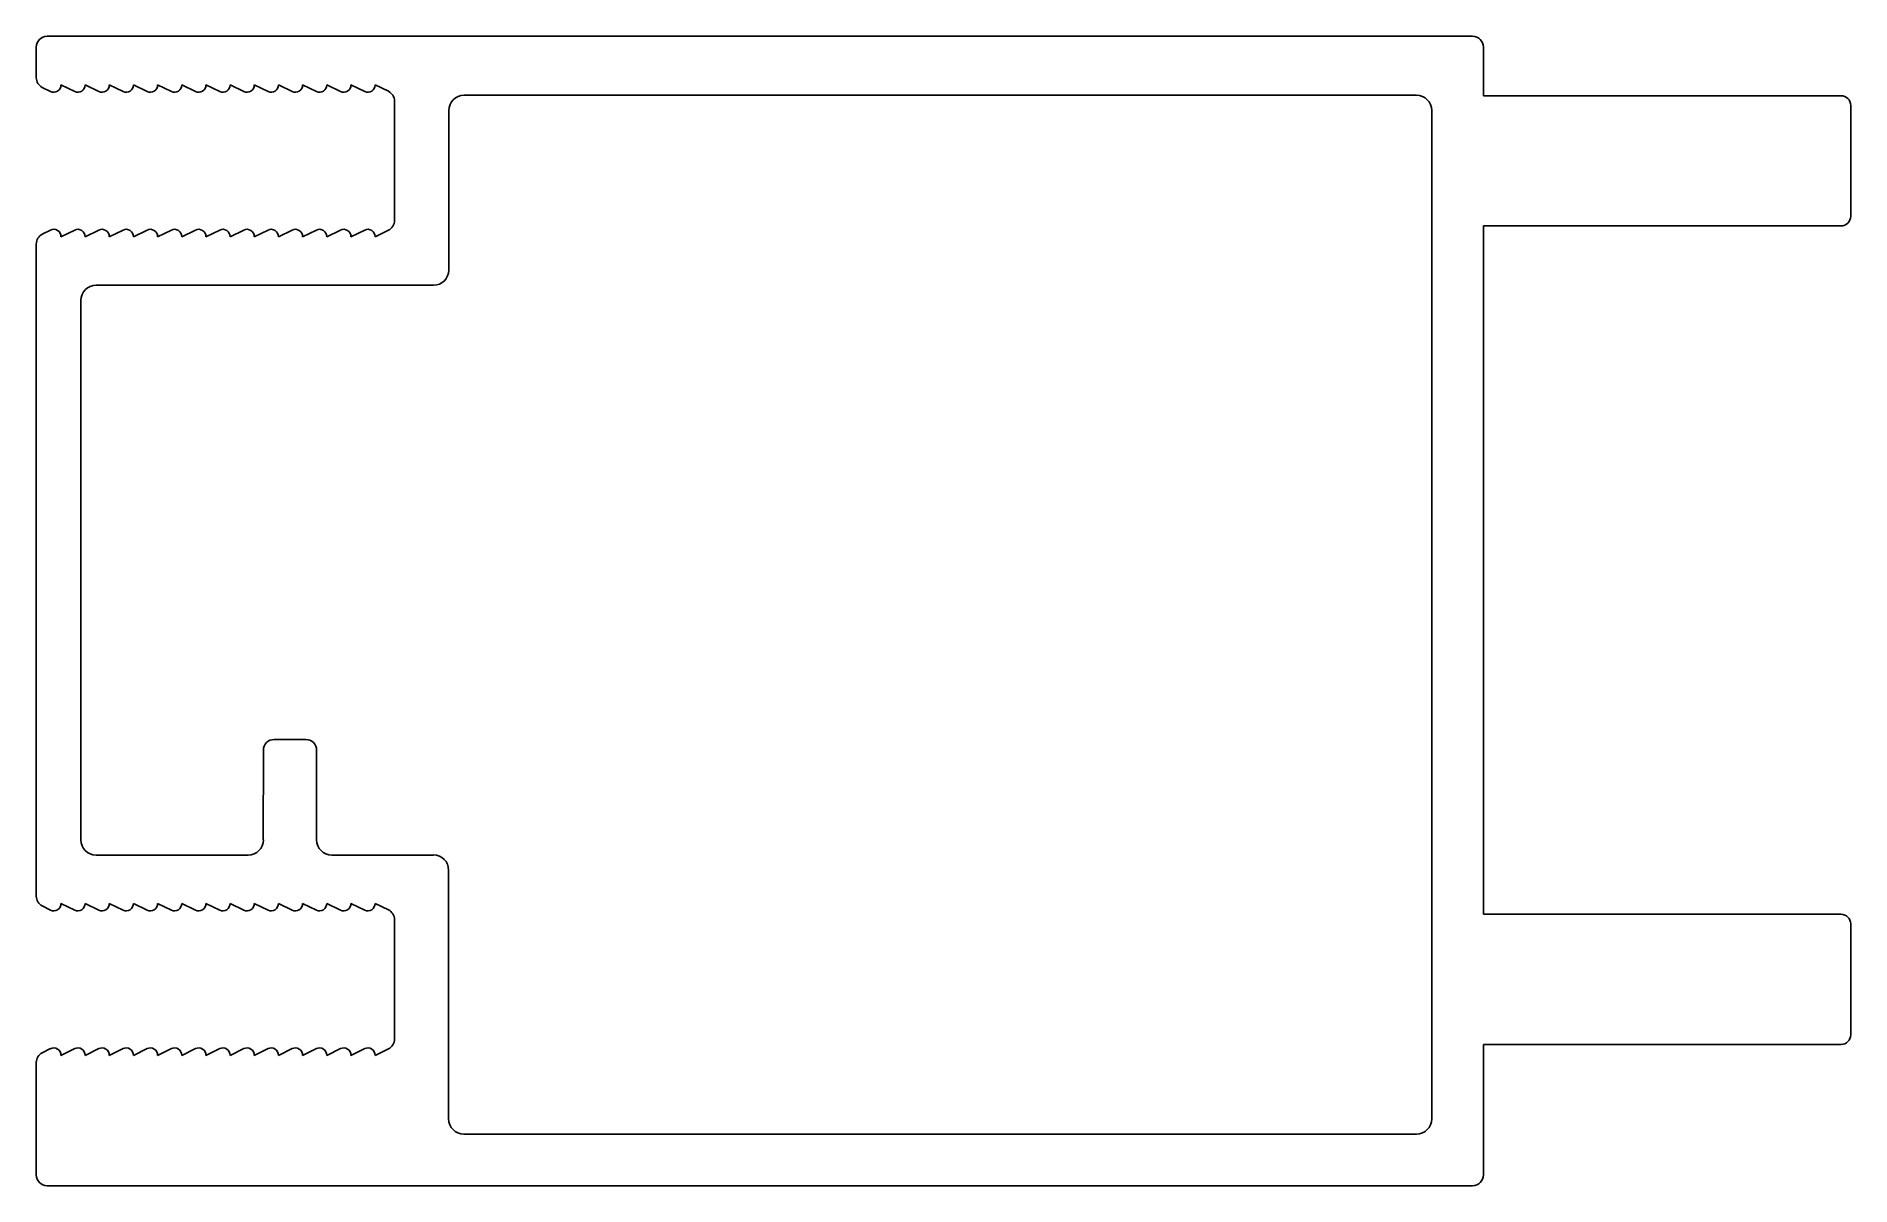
# Model space of a CAD drawing. Extents: x 1335.1 to 1385.2, y 1922.2 to 1954.
import ezdxf

# ---------------------------------------------------------------- set-up
doc = ezdxf.new("R2010")
doc.units = 0
doc.layers.get('0').update_dxf_attribs({"linetype": 'CONTINUOUS'})

msp = doc.modelspace()

# ---------------------------------------------------------------- linework, layer by layer
for p, q in [((1374.757, 1954.026), (1335.357, 1954.026)), ((1335.057, 1953.726), (1335.057, 1952.881)), ((1375.057, 1952.383), (1375.057, 1953.726)), ((1335.222, 1952.613), (1335.448, 1952.499)), ((1335.738, 1952.683), (1336.119, 1952.498)), ((1336.406, 1952.683), (1336.787, 1952.498)), ((1337.074, 1952.683), (1337.455, 1952.498)), ((1337.742, 1952.683), (1338.123, 1952.498)), ((1338.41, 1952.683), (1338.791, 1952.498)), ((1339.078, 1952.683), (1339.459, 1952.498)), ((1339.746, 1952.683), (1340.127, 1952.498)), ((1340.414, 1952.683), (1340.795, 1952.498)), ((1341.082, 1952.683), (1341.463, 1952.498)), ((1341.75, 1952.683), (1342.131, 1952.498)), ((1342.418, 1952.683), (1342.799, 1952.498)), ((1343.086, 1952.683), (1343.467, 1952.498)), ((1343.754, 1952.683), (1344.135, 1952.498)), ((1344.422, 1952.683), (1344.789, 1952.504)), ((1346.88, 1952.396), (1373.207, 1952.396)), ((1384.939, 1952.383), (1375.057, 1952.383)), ((1344.957, 1952.235), (1344.957, 1948.931)), ((1346.46, 1947.564), (1346.46, 1951.976)), ((1373.627, 1951.976), (1373.627, 1924.097)), ((1385.207, 1949.051), (1385.207, 1952.115)), ((1335.448, 1948.667), (1335.222, 1948.553)), ((1336.119, 1948.669), (1335.738, 1948.483)), ((1336.787, 1948.669), (1336.406, 1948.483)), ((1337.455, 1948.669), (1337.074, 1948.483)), ((1338.123, 1948.669), (1337.742, 1948.483)), ((1338.791, 1948.669), (1338.41, 1948.483)), ((1339.459, 1948.669), (1339.078, 1948.483)), ((1340.127, 1948.669), (1339.746, 1948.483)), ((1340.795, 1948.669), (1340.414, 1948.483)), ((1341.463, 1948.669), (1341.082, 1948.483)), ((1342.131, 1948.669), (1341.75, 1948.483)), ((1342.799, 1948.669), (1342.418, 1948.483)), ((1343.467, 1948.669), (1343.086, 1948.483)), ((1344.135, 1948.669), (1343.754, 1948.483)), ((1344.789, 1948.662), (1344.422, 1948.483)), ((1375.057, 1929.754), (1375.057, 1948.783)), ((1375.057, 1948.783), (1384.939, 1948.783)), ((1335.057, 1948.285), (1335.057, 1930.251)), ((1336.71, 1947.144), (1346.04, 1947.144)), ((1336.29, 1931.809), (1336.29, 1946.724)), ((1341.333, 1934.286), (1341.332, 1931.809)), ((1342.505, 1934.586), (1341.633, 1934.586)), ((1342.805, 1931.809), (1342.805, 1934.286)), ((1340.915, 1931.391), (1336.708, 1931.391)), ((1346.036, 1931.391), (1343.223, 1931.391)), ((1346.454, 1924.097), (1346.454, 1930.974)), ((1335.222, 1929.984), (1335.448, 1929.869)), ((1335.738, 1930.054), (1336.119, 1929.868)), ((1336.406, 1930.054), (1336.787, 1929.868)), ((1337.074, 1930.054), (1337.455, 1929.868)), ((1337.742, 1930.054), (1338.123, 1929.868)), ((1338.41, 1930.054), (1338.791, 1929.868)), ((1339.078, 1930.054), (1339.459, 1929.868)), ((1339.746, 1930.054), (1340.127, 1929.868)), ((1340.414, 1930.054), (1340.795, 1929.868)), ((1341.082, 1930.054), (1341.463, 1929.868)), ((1341.75, 1930.054), (1342.131, 1929.868)), ((1342.418, 1930.054), (1342.799, 1929.868)), ((1343.086, 1930.054), (1343.467, 1929.868)), ((1343.754, 1930.054), (1344.135, 1929.868)), ((1344.422, 1930.054), (1344.789, 1929.875)), ((1344.957, 1929.605), (1344.957, 1926.302)), ((1384.939, 1929.754), (1375.057, 1929.754)), ((1385.207, 1926.421), (1385.207, 1929.486)), ((1335.448, 1926.038), (1335.222, 1925.923)), ((1336.119, 1926.039), (1335.738, 1925.853)), ((1336.787, 1926.039), (1336.406, 1925.853)), ((1337.455, 1926.039), (1337.074, 1925.853)), ((1338.123, 1926.039), (1337.742, 1925.853)), ((1338.791, 1926.039), (1338.41, 1925.853)), ((1339.459, 1926.039), (1339.078, 1925.853)), ((1340.127, 1926.039), (1339.746, 1925.853)), ((1340.795, 1926.039), (1340.414, 1925.853)), ((1341.463, 1926.039), (1341.082, 1925.853)), ((1342.131, 1926.039), (1341.75, 1925.853)), ((1342.799, 1926.039), (1342.418, 1925.853)), ((1343.467, 1926.039), (1343.086, 1925.853)), ((1344.135, 1926.039), (1343.754, 1925.853)), ((1344.789, 1926.032), (1344.422, 1925.853)), ((1375.057, 1922.549), (1375.057, 1926.154)), ((1375.057, 1926.154), (1384.939, 1926.154)), ((1335.057, 1925.656), (1335.057, 1922.549)), ((1373.207, 1923.677), (1346.874, 1923.677)), ((1335.357, 1922.249), (1374.757, 1922.249))]:
    msp.add_line(p, q)
for centre, radius, start, end in [((1335.357, 1953.726), 0.3, 90, 180), ((1374.757, 1953.726), 0.3, 0, 90), ((1335.357, 1952.881), 0.3, 180, 243.1822), ((1335.538, 1952.677), 0.2, 243.1823, 1.6583), ((1336.206, 1952.677), 0.2, 244, 1.6583), ((1336.874, 1952.677), 0.2, 244, 1.6583), ((1337.542, 1952.677), 0.2, 244, 1.6583), ((1338.21, 1952.677), 0.2, 244, 1.6583), ((1338.878, 1952.677), 0.2, 244, 1.6583), ((1339.546, 1952.677), 0.2, 244, 1.6583), ((1340.214, 1952.677), 0.2, 244, 1.6583), ((1340.882, 1952.677), 0.2, 244, 1.6583), ((1341.55, 1952.677), 0.2, 244, 1.6583), ((1342.218, 1952.677), 0.2, 244, 1.6583), ((1342.886, 1952.677), 0.2, 244, 1.6583), ((1343.554, 1952.677), 0.2, 244, 1.6583), ((1344.222, 1952.677), 0.2, 244.0001, 1.6583), ((1344.657, 1952.235), 0.3, 0, 64), ((1346.88, 1951.976), 0.42, 90, 180), ((1373.207, 1951.976), 0.42, 0, 89.9999), ((1384.939, 1952.115), 0.268, 0, 90), ((1344.657, 1948.931), 0.3, 296, 360), ((1384.939, 1949.051), 0.268, 270, 0), ((1335.357, 1948.285), 0.3, 116.8177, 180), ((1335.538, 1948.489), 0.2, 358.3418, 116.8178), ((1336.206, 1948.489), 0.2, 358.3417, 116), ((1336.874, 1948.489), 0.2, 358.3418, 116), ((1337.542, 1948.489), 0.2, 358.3418, 116), ((1338.21, 1948.489), 0.2, 358.3418, 116), ((1338.878, 1948.489), 0.2, 358.3418, 116), ((1339.546, 1948.489), 0.2, 358.3418, 116), ((1340.214, 1948.489), 0.2, 358.3418, 116), ((1340.882, 1948.489), 0.2, 358.3418, 116), ((1341.55, 1948.489), 0.2, 358.3418, 116), ((1342.218, 1948.489), 0.2, 358.3418, 116), ((1342.886, 1948.489), 0.2, 358.3418, 116), ((1343.554, 1948.489), 0.2, 358.3418, 116), ((1344.222, 1948.489), 0.2, 358.3418, 116), ((1346.04, 1947.564), 0.42, 270, 0), ((1336.71, 1946.724), 0.42, 90, 180), ((1341.633, 1934.286), 0.3, 90.0001, 179.9953), ((1342.505, 1934.286), 0.3, 0, 90), ((1336.708, 1931.809), 0.418, 180, 270), ((1340.915, 1931.809), 0.418, 270.0047, 359.9953), ((1343.223, 1931.809), 0.418, 180, 270), ((1346.036, 1930.974), 0.418, 0, 90), ((1335.357, 1930.251), 0.3, 180, 243.1823), ((1335.538, 1930.048), 0.2, 243.1822, 1.6583), ((1336.206, 1930.048), 0.2, 244, 1.6583), ((1336.874, 1930.048), 0.2, 244, 1.6583), ((1337.542, 1930.048), 0.2, 244, 1.6583), ((1338.21, 1930.048), 0.2, 244, 1.6583), ((1338.878, 1930.048), 0.2, 244, 1.6583), ((1339.546, 1930.048), 0.2, 244, 1.6583), ((1340.214, 1930.048), 0.2, 244, 1.6583), ((1340.882, 1930.048), 0.2, 244, 1.6583), ((1341.55, 1930.048), 0.2, 244, 1.6583), ((1342.218, 1930.048), 0.2, 244, 1.6583), ((1342.886, 1930.048), 0.2, 244, 1.6583), ((1343.554, 1930.048), 0.2, 244, 1.6583), ((1344.222, 1930.048), 0.2, 244.0001, 1.6583), ((1344.657, 1929.605), 0.3, 0, 64), ((1384.939, 1929.486), 0.268, 0, 90), ((1344.657, 1926.302), 0.3, 296, 360), ((1384.939, 1926.421), 0.268, 270, 360), ((1335.357, 1925.656), 0.3, 116.8178, 180), ((1335.538, 1925.859), 0.2, 358.3417, 116.8178), ((1336.206, 1925.859), 0.2, 358.3417, 116), ((1336.874, 1925.859), 0.2, 358.3417, 116), ((1337.542, 1925.859), 0.2, 358.3417, 116), ((1338.21, 1925.859), 0.2, 358.3417, 116), ((1338.878, 1925.859), 0.2, 358.3417, 116), ((1339.546, 1925.859), 0.2, 358.3417, 116), ((1340.214, 1925.859), 0.2, 358.3417, 116), ((1340.882, 1925.859), 0.2, 358.3417, 116), ((1341.55, 1925.859), 0.2, 358.3417, 116), ((1342.218, 1925.859), 0.2, 358.3417, 116), ((1342.886, 1925.859), 0.2, 358.3417, 116), ((1343.554, 1925.859), 0.2, 358.3417, 116), ((1344.222, 1925.859), 0.2, 358.3417, 116), ((1346.874, 1924.097), 0.42, 180, 270), ((1373.207, 1924.097), 0.42, 270, 359.9999), ((1335.357, 1922.549), 0.3, 180, 270), ((1374.757, 1922.549), 0.3, 270, 360)]:
    msp.add_arc(centre, radius, start, end)

doc.saveas('drawing.dxf')
